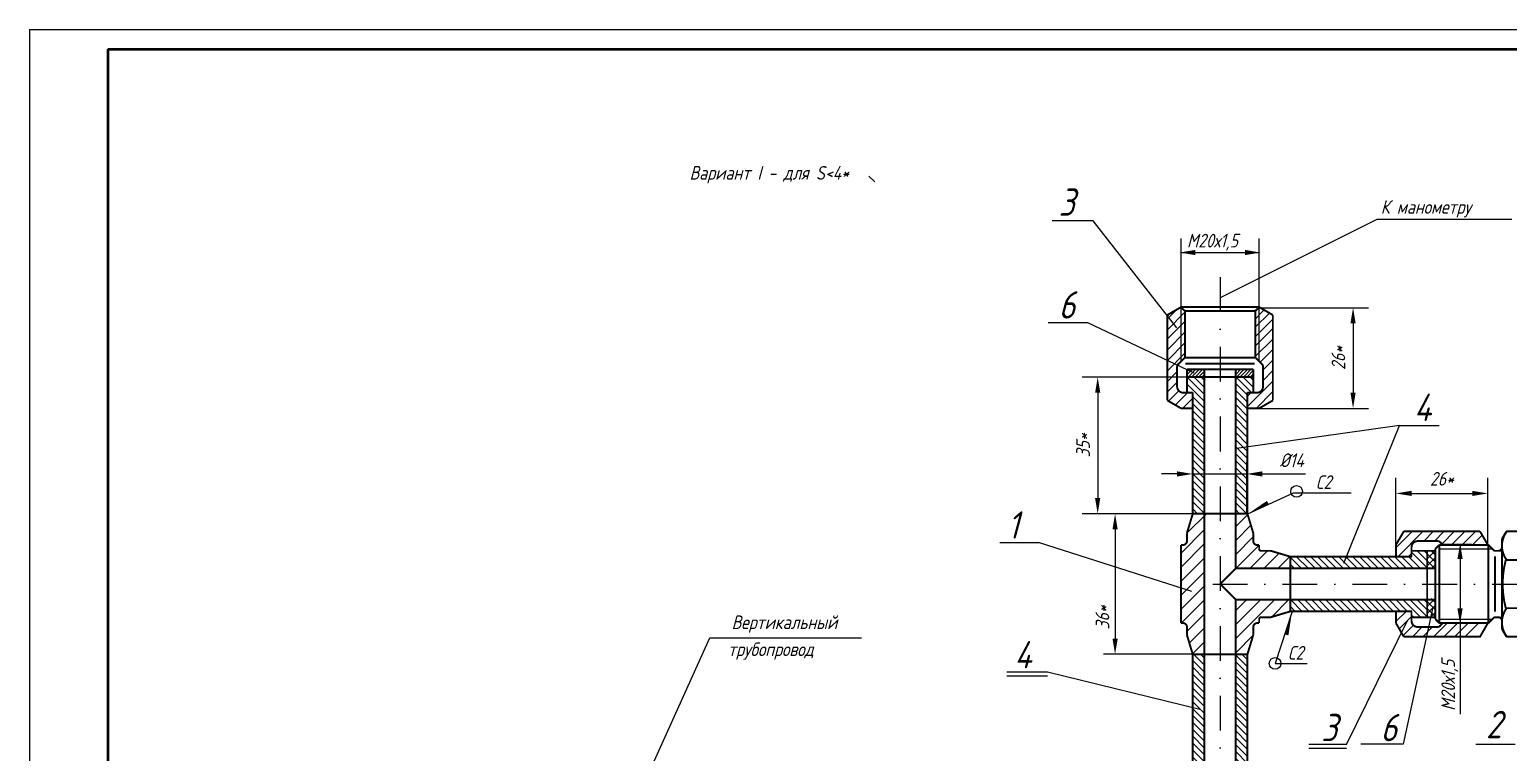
# Model space of a CAD drawing. Header units: inches. Extents: x 0 to 1942, y 0 to 841.
# Drawn here: x 0 to 378.5, y 655.9 to 841 of the extents above; entities that cross this region are included whole.
import ezdxf
from ezdxf.enums import TextEntityAlignment as Align

# ---------------------------------------------------------------- set-up
doc = ezdxf.new("R2010")
doc.units = ezdxf.units.IN
doc.header["$LTSCALE"] = 0.7
doc.header["$MEASUREMENT"] = 0
doc.linetypes.add('DASHDOT', pattern=[25.4, 12.7, -6.35, 0, -6.35])
doc.styles.add('ROMANC', font='romanc', dxfattribs={"width": 0.8, "oblique": 15, "height": 3.5})
doc.styles.get("Standard").update_dxf_attribs({"font": 'romand.shx', "width": 0.8, "oblique": 15, "height": 3.5})
doc.dimstyles.get("Standard").update_dxf_attribs({"dimtxt": 3.5, "dimasz": 4, "dimexe": 4, "dimexo": 0, "dimgap": 2, "dimtad": 1, "dimdec": 0, "dimdsep": 46, "dimtxsty": 'Standard', "dimcen": 0.09, "dimadec": 0, "dimazin": 0, "dimtfac": 1, "dimtdec": 0, "dimtmove": 0, "dimatfit": 3, "dimfxl": 0, "dimtolj": 1, "dimtzin": 0, "dimlwd": 25, "dimlwe": 25, "dimarcsym": 0})

# ---------------------------------------------------------------- blocks, each defined once
blk = doc.blocks.new('*X140')
at = {"color": 0}
for p, q in [((659.41, 734.85), (661.46, 736.89)), ((659.41, 736.65), (659.66, 736.89)), ((661.53, 734), (659.41, 736.12)), ((659.41, 733.05), (661.53, 735.17)), ((661.53, 735.79), (660.44, 736.89)), ((661.35, 732.39), (659.41, 734.32)), ((659.55, 732.39), (659.41, 732.52)), ((660.55, 732.39), (661.53, 733.38))]:
    blk.add_line(p, q, dxfattribs=at)
blk = doc.blocks.new('*D371')
at = {"color": 0, "lineweight": 25}
for p, q in [((314.98, 769.77), (342.77, 769.77)), ((338.77, 765.77), (338.77, 747.99)), ((314.74, 743.99), (342.77, 743.99))]:
    blk.add_line(p, q, dxfattribs=at)
for points in [[(338.11, 765.77), (339.44, 765.77), (338.77, 769.77)], [(338.11, 747.99), (339.44, 747.99), (338.77, 743.99)]]:
    blk.add_solid(points, dxfattribs=at)
at = {"layer": 'DEFPOINTS', "color": 0, "lineweight": 25}
for p in [(314.98, 769.77), (314.74, 743.99), (338.77, 743.99)]:
    blk.add_point(p, dxfattribs=at)
at = {"color": 0, "lineweight": 25, "insert": (335.02, 756.88), "char_height": 3.5, "attachment_point": 5, "rotation": 90}
blk.add_mtext('\\A1;26*', dxfattribs=at)
blk = doc.blocks.new('*D372')
at = {"color": 0, "lineweight": 25}
for p, q in [((296.24, 751.99), (269.41, 751.99)), ((273.41, 747.99), (273.41, 720.99)), ((297.74, 716.99), (269.41, 716.99))]:
    blk.add_line(p, q, dxfattribs=at)
for points in [[(272.74, 747.99), (274.07, 747.99), (273.41, 751.99)], [(272.74, 720.99), (274.07, 720.99), (273.41, 716.99)]]:
    blk.add_solid(points, dxfattribs=at)
at = {"layer": 'DEFPOINTS', "color": 0, "lineweight": 25}
for p in [(296.24, 751.99), (273.41, 716.99), (297.74, 716.99)]:
    blk.add_point(p, dxfattribs=at)
at = {"color": 0, "lineweight": 25, "insert": (269.66, 734.49), "char_height": 3.5, "attachment_point": 5, "rotation": 90}
blk.add_mtext('\\A1;35*', dxfattribs=at)
blk = doc.blocks.new('*D390')
at = {"color": 0, "lineweight": 25}
for p, q in [((349.74, 708.23), (349.74, 726.2)), ((373.29, 708.99), (373.29, 726.2)), ((353.74, 722.2), (369.29, 722.2))]:
    blk.add_line(p, q, dxfattribs=at)
for points in [[(353.74, 722.87), (353.74, 721.54), (349.74, 722.2)], [(369.29, 722.87), (369.29, 721.54), (373.29, 722.2)]]:
    blk.add_solid(points, dxfattribs=at)
at = {"layer": 'DEFPOINTS', "color": 0, "lineweight": 25}
for p in [(373.29, 722.2), (349.74, 708.23), (373.29, 708.99)]:
    blk.add_point(p, dxfattribs=at)
at = {"color": 0, "lineweight": 25, "insert": (361.51, 725.95), "char_height": 3.5, "attachment_point": 5}
blk.add_mtext('\\A1;26*', dxfattribs=at)

msp = doc.modelspace()

# ---------------------------------------------------------------- hatches: boundary and pattern name
at = {"lineweight": 25}
h = msp.add_hatch(dxfattribs=at)
h.set_pattern_fill('ANSI31', color=256, scale=5, style=0)
h.set_pattern_definition([(45, (-1374.6666, -144.95737), (-0.44194174, 0.44194174), [])])
h.paths.add_polyline_path([(300.74, 753.99), (296.24, 753.99), (296.24, 751.99), (300.74, 751.99)])
h.paths.add_polyline_path([(313.24, 753.99), (308.74, 753.99), (308.74, 751.99), (313.24, 751.99)])
h = msp.add_hatch(dxfattribs=at)
h.set_pattern_fill('ANSI31', color=256, scale=10, angle=90, style=0)
h.set_pattern_definition([(135, (-889.3834, -201.7328), (-0.8838835, -0.8838835), [])])
h.paths.add_polyline_path([(300.74, 680.99), (297.74, 680.99), (297.74, 649.99), (296.24, 649.99), (296.24, 646.77), (297.01, 645.99), (300.74, 645.99)])
h.paths.add_polyline_path([(308.74, 645.99), (313.24, 645.99), (313.24, 649.52), (312.77, 649.99), (311.74, 649.99), (311.74, 680.99), (308.74, 680.99)])

# ---------------------------------------------------------------- linework, layer by layer
for p, q in [((0, 841), (0, 0)), ((0, 841), (594, 841)), ((304.86, 772.41), (344.93, 792.43)), ((344.93, 792.43), (379.43, 792.43)), ((294.74, 757.15), (294.74, 763.96)), ((294.74, 757.18), (294.74, 763.96)), ((294.74, 756), (294.74, 763.96)), ((314.74, 757.18), (314.74, 763.96)), ((314.74, 756.04), (314.74, 763.96)), ((311.84, 716.94), (323.5, 722.32)), ((323.5, 722.32), (338.27, 722.32)), ((297.74, 716.99), (304.74, 716.99)), ((297.74, 716.99), (311.74, 716.99)), ((300.74, 716.99), (300.74, 698.99)), ((311.74, 716.99), (304.74, 716.99)), ((360.86, 709.01), (359.86, 708.01)), ((359.86, 708.01), (359.86, 690)), ((359.86, 708.01), (359.86, 690)), ((359.86, 708.01), (359.86, 690)), ((359.86, 708.01), (359.86, 690)), ((359.86, 708.01), (359.86, 690)), ((359.92, 708.01), (359.92, 690)), ((359.92, 708.01), (359.92, 690)), ((359.92, 708.01), (359.92, 690)), ((359.92, 708.01), (359.92, 690)), ((359.92, 708.01), (359.92, 690)), ((359.92, 708.01), (359.92, 690)), ((359.92, 708.01), (359.92, 690)), ((360.86, 707.99), (373.42, 707.99)), ((361.92, 707.99), (374.42, 707.99)), ((362.92, 708.99), (373.42, 708.99)), ((374.92, 707.49), (373.42, 708.99)), ((373.42, 708.99), (373.42, 689)), ((374.42, 707.99), (374.42, 707.95)), ((374.42, 707.99), (374.42, 707.95)), ((376.92, 710.59), (376.92, 698.99)), ((322.74, 705.99), (322.74, 698.99)), ((374.92, 707.49), (376.92, 707.49)), ((375.1, 705.62), (375.1, 692.16)), ((294.74, 688.99), (294.74, 698.99)), ((322.74, 691.99), (322.74, 698.99)), ((376.92, 687.4), (376.92, 698.99)), ((323.12, 691.7), (318.82, 678.65)), ((360.86, 689), (359.86, 690)), ((360.86, 689.99), (374.42, 689.99)), ((361.92, 689.99), (373.42, 689.99)), ((361.94, 689.99), (374.42, 689.99)), ((362.92, 688.99), (373.42, 688.99)), ((374.92, 690.49), (373.42, 688.99)), ((374.42, 689.99), (374.42, 690.04)), ((374.92, 690.49), (376.92, 690.49)), ((376.92, 689.21), (376.92, 689.49)), ((297.74, 680.99), (311.74, 680.99)), ((318.84, 678.62), (327.07, 678.62))]:
    msp.add_line(p, q)
at = {"lineweight": 50}
for q in [(20, 5), (589, 836)]:
    msp.add_line((20, 836), q, dxfattribs=at)
at = {"lineweight": 25}
for p, q in [((214.81, 803.49), (216.4, 802)), ((272.25, 791.99), (261.73, 791.99)), ((293.67, 764.57), (272.25, 791.99)), ((270.86, 765.91), (260.77, 765.91)), ((298.1, 753), (270.86, 765.91)), ((350.7, 739.56), (308.91, 733.7)), ((336.38, 704.36), (350.7, 739.56)), ((350.7, 739.56), (360.8, 739.56)), ((258.55, 709.55), (248.37, 709.55)), ((297.51, 697.06), (258.55, 709.55)), ((359.16, 693.03), (351.63, 658.01)), ((337.06, 657.87), (352.67, 689.66)), ((152.64, 637.58), (174.14, 685.17)), ((174.14, 685.17), (212.91, 685.17)), ((260.58, 676.42), (250.12, 676.42)), ((260.58, 675.42), (250.12, 675.42)), ((299.55, 666.83), (260.58, 676.42)), ((337.06, 657.87), (327.44, 657.87)), ((337.06, 656.87), (327.44, 656.87)), ((351.63, 658.01), (340.73, 658.01)), ((380.26, 657.87), (370.17, 657.87))]:
    msp.add_line(p, q, dxfattribs=at)
at = {"color": 0, "linetype": 'ByBlock'}
for p, q in [((294.74, 763.96), (294.74, 787.45)), ((314.74, 763.96), (314.74, 787.45)), ((294.74, 783.9), (314.74, 783.9)), ((294.74, 756), (294.74, 763.42)), ((293.74, 727.19), (289.74, 727.19)), ((297.74, 716.35), (297.74, 730.19)), ((297.74, 727.19), (311.55, 727.19)), ((311.55, 716.99), (311.55, 730.19)), ((315.55, 727.19), (319.55, 727.19)), ((319.55, 727.19), (326.58, 727.19)), ((297.74, 716.99), (274.86, 716.99)), ((277.86, 712.99), (277.86, 684.99)), ((361.53, 709.24), (369.17, 709.24)), ((366.17, 709.24), (366.17, 688.99)), ((361.75, 688.99), (369.17, 688.99)), ((366.17, 688.99), (366.17, 665.69)), ((297.74, 680.99), (274.86, 680.99))]:
    msp.add_line(p, q, dxfattribs=at)
at = {"linetype": 'DASHDOT'}
for p, q in [((304.74, 777.62), (304.74, 330.69)), ((302.86, 698.99), (466.12, 698.99))]:
    msp.add_line(p, q, dxfattribs=at)
at = {"color": 0}
for p, q in [((291.24, 766.9), (293.58, 769.24)), ((291.24, 764.13), (295.74, 768.63)), ((313.74, 766.86), (315.89, 769.01)), ((314.74, 769.56), (314.96, 769.78)), ((291.24, 767.62), (291.88, 768.26)), ((291.24, 761.75), (295.74, 766.25)), ((313.74, 764.78), (317.36, 768.4)), ((313.74, 762.3), (318.24, 766.8)), ((291.24, 758.97), (295.74, 763.47)), ((313.74, 759.92), (318.24, 764.42)), ((313.74, 757.23), (318.24, 761.73)), ((291.24, 756.28), (295.74, 760.78)), ((291.24, 753.59), (295.74, 758.09)), ((314.99, 755.79), (318.24, 759.03)), ((291.24, 750.89), (293.74, 753.39)), ((315.74, 753.84), (318.24, 756.34)), ((315.74, 751.14), (318.24, 753.64)), ((291.24, 748.2), (293.74, 750.7)), ((296.24, 750.26), (300.74, 745.76)), ((296.3, 751.99), (300.74, 747.55)), ((298.1, 751.99), (300.74, 749.35)), ((299.89, 751.99), (300.74, 751.15)), ((308.74, 750.33), (311.74, 747.33)), ((308.87, 751.99), (312.87, 747.99)), ((310.67, 751.99), (313.24, 749.42)), ((311.74, 744.45), (318.24, 750.95)), ((312.47, 751.99), (313.24, 751.22)), ((291.57, 745.83), (294.2, 748.47)), ((293.28, 744.84), (296.42, 747.99)), ((295.12, 743.99), (297.74, 746.62)), ((296.24, 748.46), (296.71, 747.99)), ((297.74, 746.96), (300.74, 743.96)), ((308.74, 748.53), (311.74, 745.53)), ((308.74, 746.74), (311.74, 743.74)), ((311.74, 747.14), (312.59, 747.99)), ((313.98, 743.99), (318.24, 748.26)), ((297.74, 745.17), (300.74, 742.17)), ((297.74, 743.37), (300.74, 740.37)), ((308.74, 744.94), (311.74, 741.94)), ((308.74, 743.15), (311.74, 740.15)), ((297.74, 741.57), (300.74, 738.57)), ((297.74, 739.78), (300.74, 736.78)), ((308.74, 741.35), (311.74, 738.35)), ((308.74, 739.55), (311.74, 736.55)), ((297.74, 737.98), (300.74, 734.98)), ((297.74, 736.19), (300.74, 733.19)), ((297.74, 734.39), (300.74, 731.39)), ((308.74, 737.76), (311.74, 734.76)), ((308.74, 735.96), (311.74, 732.96)), ((297.74, 732.59), (300.74, 729.59)), ((297.74, 730.8), (300.74, 727.8)), ((308.74, 734.17), (311.74, 731.17)), ((308.74, 732.37), (311.74, 729.37)), ((297.74, 729), (300.74, 726)), ((297.74, 727.21), (300.74, 724.21)), ((308.74, 730.57), (311.74, 727.57)), ((308.74, 728.78), (311.74, 725.78)), ((308.74, 726.98), (311.74, 723.98)), ((297.74, 725.41), (300.74, 722.41)), ((297.74, 723.61), (300.74, 720.61)), ((308.74, 725.19), (311.74, 722.19)), ((308.74, 723.39), (311.74, 720.39)), ((297.74, 721.82), (300.74, 718.82)), ((297.74, 720.02), (300.74, 717.02)), ((308.74, 721.59), (311.74, 718.59)), ((308.74, 719.8), (311.55, 716.99)), ((296.25, 712.02), (301.22, 716.99)), ((297.74, 718.23), (298.97, 716.99)), ((308.74, 718), (309.75, 716.99)), ((308.74, 713.74), (311.8, 716.8)), ((294.74, 706.92), (300.74, 712.92)), ((308.74, 710.15), (312.63, 714.03)), ((349.74, 708.23), (354, 712.49)), ((350.2, 705.99), (356.7, 712.49)), ((356.89, 709.99), (359.39, 712.49)), ((359.59, 709.99), (362.09, 712.49)), ((361.53, 709.24), (364.78, 712.49)), ((363.98, 708.99), (367.48, 712.49)), ((366.67, 708.99), (370.17, 712.49)), ((294.74, 703.33), (300.74, 709.33)), ((308.74, 706.55), (313.24, 711.05)), ((308.77, 702.99), (314.74, 708.96)), ((369.36, 708.99), (371.85, 711.49)), ((369.36, 708.99), (369.58, 709.21)), ((294.74, 699.74), (300.74, 705.74)), ((312.36, 702.99), (316.86, 707.49)), ((315.95, 702.99), (319.83, 706.87)), ((319.55, 702.99), (322.59, 706.04)), ((325.55, 702.99), (322.74, 705.8)), ((327.34, 702.99), (324.34, 705.99)), ((329.14, 702.99), (326.14, 705.99)), ((330.93, 702.99), (327.93, 705.99)), ((332.73, 702.99), (329.73, 705.99)), ((334.53, 702.99), (331.53, 705.99)), ((336.32, 702.99), (333.32, 705.99)), ((338.12, 702.99), (335.12, 705.99)), ((339.91, 702.99), (336.91, 705.99)), ((341.71, 702.99), (338.71, 705.99)), ((343.51, 702.99), (340.51, 705.99)), ((345.3, 702.99), (342.3, 705.99)), ((347.1, 702.99), (344.1, 705.99)), ((348.89, 702.99), (345.89, 705.99)), ((350.69, 702.99), (347.69, 705.99)), ((352.49, 702.99), (349.49, 705.99)), ((354.28, 702.99), (351.28, 705.99)), ((352.89, 705.99), (353.74, 706.84)), ((356.08, 702.99), (353.08, 705.99)), ((357.74, 703.13), (353.74, 707.13)), ((357.74, 704.92), (355.17, 707.49)), ((357.74, 706.72), (356.97, 707.49)), ((294.74, 696.15), (300.74, 702.15)), ((323.75, 702.99), (322.74, 704)), ((294.74, 692.55), (300.74, 698.55)), ((294.77, 688.99), (300.74, 694.96)), ((308.74, 685), (318.73, 694.99)), ((308.74, 692.19), (311.55, 694.99)), ((308.74, 688.59), (315.14, 694.99)), ((317.86, 690.53), (322.32, 694.99)), ((322.32, 694.99), (322.74, 695.41)), ((323.97, 691.99), (322.74, 693.23)), ((325.77, 691.99), (322.77, 694.99)), ((327.57, 691.99), (324.57, 694.99)), ((329.36, 691.99), (326.36, 694.99)), ((331.16, 691.99), (328.16, 694.99)), ((332.95, 691.99), (329.95, 694.99)), ((334.75, 691.99), (331.75, 694.99)), ((336.55, 691.99), (333.55, 694.99)), ((338.34, 691.99), (335.34, 694.99)), ((340.14, 691.99), (337.14, 694.99)), ((341.93, 691.99), (338.93, 694.99)), ((343.73, 691.99), (340.73, 694.99)), ((345.53, 691.99), (342.53, 694.99)), ((347.32, 691.99), (344.32, 694.99)), ((349.12, 691.99), (346.12, 694.99)), ((350.91, 691.99), (347.91, 694.99)), ((352.71, 691.99), (349.71, 694.99)), ((356.01, 690.49), (351.51, 694.99)), ((357.74, 690.55), (353.3, 694.99)), ((357.74, 692.35), (355.1, 694.99)), ((357.74, 694.15), (356.89, 694.99)), ((296.24, 686.87), (300.74, 691.37)), ((349.74, 689.37), (352.36, 691.99)), ((350.59, 687.53), (353.74, 690.67)), ((354.21, 690.49), (353.74, 690.96)), ((359.33, 685.49), (362.83, 688.99)), ((362.03, 685.49), (365.53, 688.99)), ((364.72, 685.49), (368.22, 688.99)), ((367.42, 685.49), (370.92, 688.99)), ((296.87, 683.9), (300.74, 687.78)), ((308.74, 681.41), (313.2, 685.87)), ((351.58, 685.82), (354.21, 688.46)), ((353.95, 685.49), (356.45, 687.99)), ((356.64, 685.49), (359.14, 687.99)), ((297.7, 681.14), (300.74, 684.19)), ((308.32, 680.99), (308.74, 681.41))]:
    msp.add_line(p, q, dxfattribs=at)
at = {"linetype": 'Continuous'}
msp.add_line((360.86, 709.01), (360.86, 688.99), dxfattribs=at)
at = {"const_width": 0.5}
for points in [[(294.89, 770), (291.24, 767.89)], [(294.74, 769.91), (314.74, 769.91)], [(294.74, 769.91), (295.74, 768.91)], [(295.74, 768.91), (313.74, 768.91)], [(295.74, 757), (295.74, 768.91)], [(314.74, 769.91), (313.74, 768.91)], [(313.74, 757), (313.74, 768.91)], [(314.59, 770), (318.24, 767.89)], [(291.24, 746.02), (291.24, 767.89)], [(318.24, 746.01), (318.24, 767.89)], [(294.03, 755.3), (295.74, 757)], [(295.74, 757), (313.77, 757)], [(315.45, 755.33), (313.74, 757.04)], [(293.74, 749.59), (293.74, 754.62)], [(295.86, 755.45), (313.58, 755.45)], [(313.24, 753.99), (296.24, 753.99)], [(296.24, 747.99), (296.24, 753.99)], [(300.74, 716.99), (300.74, 753.99)], [(308.74, 716.99), (308.74, 753.99)], [(313.24, 747.99), (313.24, 753.99)], [(315.74, 749.59), (315.74, 754.62)], [(313.24, 751.99), (296.24, 751.99)], [(294.75, 743.99), (291.24, 746.02)], [(297.74, 747.99), (295.34, 747.99)], [(297.74, 747.99), (296.24, 747.99)], [(297.74, 716.99), (297.74, 748.11)], [(311.74, 716.99), (311.74, 748.11)], [(314.14, 747.99), (311.74, 747.99)], [(313.24, 747.99), (311.74, 747.99)], [(314.74, 743.99), (318.24, 746.01)], [(297.74, 743.99), (294.75, 743.99)], [(314.74, 743.99), (311.74, 743.99)], [(297.74, 716.99), (296.24, 711.99)], [(297.74, 716.99), (311.74, 716.99)], [(297.74, 716.99), (311.74, 716.99)], [(297.74, 716.99), (311.74, 716.99)], [(297.74, 716.99), (311.74, 716.99)], [(297.74, 716.99), (311.74, 716.99)], [(311.74, 716.99), (297.74, 716.99)], [(300.74, 680.99), (300.74, 716.99)], [(308.74, 716.99), (308.74, 702.99)], [(311.74, 716.99), (313.24, 711.99)], [(296.24, 711.99), (296.24, 709.99)], [(313.24, 711.99), (313.24, 709.99)], [(349.74, 708.99), (351.76, 712.49)], [(351.76, 712.49), (371.27, 712.49)], [(373.38, 708.84), (371.27, 712.49)], [(376.92, 710.59), (378.03, 712.49)], [(378.03, 712.49), (384.82, 712.49)], [(294.74, 708.99), (294.74, 688.99)], [(294.74, 708.99), (295.24, 708.99)], [(314.24, 708.99), (314.74, 708.99)], [(314.74, 708.99), (314.74, 707.99)], [(349.74, 708.99), (349.74, 705.99)], [(353.74, 708.39), (353.74, 705.99)], [(355.34, 709.99), (360.37, 709.99)], [(360.84, 708.99), (359.86, 708.01)], [(359.86, 708.01), (359.86, 690)], [(360.86, 708.99), (373.42, 708.99)], [(361.08, 709.7), (361.79, 708.99)], [(374.78, 707.64), (373.42, 708.99)], [(373.42, 708.99), (373.42, 698.99)], [(376.92, 698.99), (376.92, 710.59)], [(315.24, 707.49), (317.74, 707.49)], [(322.74, 705.99), (317.74, 707.49)], [(322.74, 705.99), (322.74, 691.99)], [(322.74, 705.99), (353.86, 705.99)], [(322.74, 705.99), (322.74, 691.99)], [(353.74, 707.49), (359.86, 707.49)], [(353.74, 707.49), (353.74, 705.99)], [(357.74, 707.49), (357.74, 690.49)], [(375.1, 706.11), (375.1, 698.99)], [(375.13, 707.49), (375.92, 707.49)], [(377.87, 705.18), (384.97, 705.18)], [(308.74, 702.99), (304.74, 698.99)], [(308.74, 702.99), (322.74, 702.99)], [(322.74, 702.99), (359.86, 702.99)], [(304.74, 698.99), (308.74, 694.99)], [(373.42, 688.99), (373.42, 698.99)], [(375.1, 691.88), (375.1, 698.99)], [(376.92, 698.99), (376.92, 687.4)], [(308.74, 680.99), (308.74, 694.99)], [(308.74, 694.99), (322.74, 694.99)], [(322.74, 694.99), (359.86, 694.99)], [(377.87, 692.81), (384.97, 692.81)], [(294.74, 688.99), (295.24, 688.99)], [(314.24, 688.99), (314.74, 688.99)], [(314.74, 688.99), (314.74, 689.99)], [(315.24, 690.49), (317.74, 690.49)], [(322.74, 691.99), (317.74, 690.49)], [(322.74, 691.99), (353.86, 691.99)], [(349.74, 691.99), (349.74, 689)], [(349.74, 689), (351.77, 685.49)], [(353.74, 691.99), (353.74, 690.49)], [(353.74, 691.99), (353.74, 689.59)], [(353.74, 690.49), (359.86, 690.49)], [(360.86, 689), (359.86, 690)], [(360.84, 688.99), (359.86, 689.97)], [(360.86, 688.99), (373.42, 688.99)], [(361.05, 688.29), (361.75, 688.99)], [(362.9, 688.99), (373.42, 688.99)], [(373.38, 689.14), (371.27, 685.49)], [(374.78, 690.35), (373.42, 688.99)], [(374.78, 690.35), (373.42, 688.99)], [(375.13, 690.49), (375.92, 690.49)], [(375.13, 690.49), (375.92, 690.49)], [(376.92, 687.4), (376.92, 689.49)], [(296.24, 685.99), (296.24, 687.99)], [(297.74, 680.99), (296.24, 685.99)], [(311.74, 680.99), (313.24, 685.99)], [(313.24, 685.99), (313.24, 687.99)], [(351.77, 685.49), (371.43, 685.49)], [(355.34, 687.99), (360.37, 687.99)], [(376.92, 687.4), (378.03, 685.49)], [(376.92, 687.4), (378.03, 685.49)], [(378.03, 685.49), (384.82, 685.49)], [(378.03, 685.49), (384.82, 685.49)], [(297.74, 680.99), (311.74, 680.99)], [(297.74, 680.99), (297.74, 649.87)], [(300.74, 680.99), (300.74, 643.87)], [(308.74, 680.99), (308.74, 643.87)], [(311.74, 680.99), (311.74, 649.87)]]:
    msp.add_lwpolyline(points, dxfattribs=at)
for points in [[(293.74, 754.62, -0.198912), (294.03, 755.33, -0.198912)], [(315.45, 755.33, -0.198912), (315.74, 754.62, -0.198912)], [(295.34, 747.99, -0.414214), (293.74, 749.59, -0.414214)], [(315.74, 749.59, -0.414214), (314.14, 747.99, -0.414214)], [(378.17, 712.49, 0.337742), (378.08, 705.18, 0.337742)], [(295.24, 708.99, 0.414214), (296.24, 709.99, 0.414214)], [(313.24, 709.99, 0.414214), (314.24, 708.99, 0.414214)], [(314.74, 707.99, 0.414214), (315.24, 707.49, 0.414214)], [(355.34, 709.99, 0.414214), (353.74, 708.39, 0.414214)], [(361.08, 709.7, 0.198912), (360.37, 709.99, 0.198912)], [(374.78, 707.64, 0.198912), (375.13, 707.49, 0.198912)], [(375.92, 707.49, 0.414214), (376.92, 708.49, 0.414214)], [(377.87, 705.18, 0.065251), (377.06, 698.99, 0.065251)], [(377.87, 692.81, -0.065251), (377.06, 698.99, -0.065251)], [(378.17, 685.49, -0.337742), (378.08, 692.81, -0.337742)], [(296.24, 687.99, 0.414214), (295.24, 688.99, 0.414214)], [(314.24, 688.99, 0.414214), (313.24, 687.99, 0.414214)], [(315.24, 690.49, 0.414214), (314.74, 689.99, 0.414214)], [(353.74, 689.59, 0.414214), (355.34, 687.99, 0.414214)], [(374.78, 690.35, -0.198912), (375.13, 690.49, -0.198912)], [(375.13, 690.49, 0.198912), (374.78, 690.35, 0.198912)], [(375.92, 690.49, -0.414214), (376.92, 689.49, -0.414214)], [(376.92, 689.49, 0.414214), (375.92, 690.49, 0.414214)], [(360.37, 687.99, 0.198912), (361.08, 688.29, 0.198912)]]:
    msp.add_lwpolyline(points, format="xyb", dxfattribs=at)
for points in [[(311.84, 716.94, 0, 1, 0), (316.97, 719.85, 1, 1, 0)], [(323.12, 691.7, 0, 1, 0), (321.74, 685.96, 1, 1, 0)]]:
    msp.add_lwpolyline(points, format="xyseb")
at = {"linetype": 'Continuous', "const_width": 0.5}
for points in [[(360.86, 708.99), (360.86, 699)], [(360.86, 688.99), (360.86, 698.98)]]:
    msp.add_lwpolyline(points, dxfattribs=at)
for centre in [(324.31, 722.7), (318.82, 678.65)]:
    msp.add_circle(centre, 1.5)
at = {"color": 0, "linetype": 'ByBlock'}
for points in [[(298.4, 784.56), (298.4, 783.23), (294.4, 783.9)], [(311.08, 784.56), (311.08, 783.23), (315.08, 783.9)], [(293.74, 727.85), (293.74, 726.52), (297.74, 727.19)], [(315.55, 727.85), (315.55, 726.52), (311.55, 727.19)], [(277.2, 712.99), (278.53, 712.99), (277.86, 716.99)], [(365.5, 705.38), (366.84, 705.38), (366.17, 709.38)], [(365.5, 692.77), (366.84, 692.77), (366.17, 688.77)], [(277.2, 684.99), (278.53, 684.99), (277.86, 680.99)]]:
    msp.add_solid(points, dxfattribs=at)
at = {"layer": 'DEFPOINTS', "color": 0, "linetype": 'ByBlock'}
for p in [(314.74, 776.47), (294.74, 769.91), (304.74, 769.91), (314.74, 769.91), (294.74, 760.42), (294.74, 756), (314.99, 755.79), (311.55, 727.19), (297.74, 716.99), (297.74, 716.99), (297.74, 716.99), (297.74, 716.99), (297.74, 716.99), (297.74, 716.35), (300.74, 716.99), (300.74, 716.99), (308.74, 716.99), (308.74, 716.99), (311.55, 716.99), (311.74, 716.99), (311.74, 716.99), (311.74, 716.99), (311.74, 716.99), (296.25, 712.02), (296.25, 712.02), (313.24, 711.99), (313.6, 709.22), (314.74, 708.96), (315.24, 707.99), (359.86, 708.01), (359.86, 708.01), (361.53, 709.24), (376.92, 708.15), (314.92, 707.6), (317.74, 707.49), (322.74, 705.99), (322.74, 702.99), (294.74, 698.99), (360.65, 698.99), (360.65, 698.99), (322.74, 694.99), (359.86, 694.2), (360.65, 694.99), (314.74, 688.99), (317.86, 690.53), (322.74, 691.99), (359.86, 689.97), (359.86, 689.97), (359.87, 689.99), (361.75, 688.99), (366.17, 688.99), (376.92, 689.84), (296.24, 685.99), (313.45, 688.61), (314.24, 687.99), (277.86, 680.99), (297.74, 680.99), (315.49, 680.99)]:
    msp.add_point(p, dxfattribs=at)

# ---------------------------------------------------------------- block references
for p in [(-301.67, -29.4), (-301.67, -41.63)]:
    msp.add_blockref('*X140', p)

# ---------------------------------------------------------------- texts
at = {"color": 0, "linetype": 'ByBlock', "style": 'ROMANC', "oblique": 15, "width": 0.8}
msp.add_text('%%C14', height=3.5, dxfattribs=at).set_placement((323.11, 730.69), align=Align.MIDDLE_CENTER)
msp.add_text('36*', height=3.5, rotation=90, dxfattribs=at).set_placement((274.63, 690.41), align=Align.MIDDLE_CENTER)
at = {"lineweight": 25, "char_height": 3.5, "attachment_point": 1}
for s, insert, width in [('Вариант I - для S<4*', (168.94, 806.05), 62.4197), ('К манометру', (345.87, 797.32), 44.6012), ('М20х1,5', (296.26, 788.69), 35.6639), ('С2', (329.26, 726.84), 15.4142), ('Вертикальный  ', (179.71, 690.95), 77.5752), ('трубопровод', (178.78, 684.03), 77.5752), ('С2', (322.1, 683.13), 15.4142)]:
    msp.add_mtext(s, dxfattribs=dict(at, insert=insert, width=width))
at = {"lineweight": 35, "char_height": 7, "width": 25.8231, "attachment_point": 1}
for s, insert in [('3', (263.39, 800.31)), ('6', (263.39, 773.99)), ('4', (354.35, 747.75)), ('1', (250.3, 717.62)), ('4', (252.05, 684.39)), ('2', (372.82, 666.5)), ('3', (330.62, 665.73)), ('6', (345.79, 665.73))]:
    msp.add_mtext(s, dxfattribs=dict(at, insert=insert))
at = {"lineweight": 25, "insert": (361.38, 666.52), "char_height": 3.5, "width": 34.3225, "attachment_point": 1, "rotation": 90}
msp.add_mtext('М20х1,5', dxfattribs=at)

# ---------------------------------------------------------------- dimensions: what is measured, and where the dimension line sits
at = {"lineweight": 25}
for base, p1, p2, text, picture, middle in [((338.77, 743.99), (314.98, 769.77), (314.74, 743.99), '26*', '*D371', (335.02, 756.88)), ((273.41, 716.99), (296.24, 751.99), (297.74, 716.99), '35*', '*D372', (269.66, 734.49))]:
    dim = msp.add_linear_dim(base=base, p1=p1, p2=p2, angle=90, text=text, dimstyle='Standard', dxfattribs=at)
    dim.commit()
    dim.dimension.update_dxf_attribs({"geometry": picture, "text_midpoint": middle})
dim = msp.add_linear_dim(base=(373.29, 722.2), p1=(349.74, 708.23), p2=(373.29, 708.99), text='26*', dimstyle='Standard', dxfattribs=at)
dim.commit()
dim.dimension.update_dxf_attribs({"geometry": '*D390', "text_midpoint": (361.51, 725.95)})

doc.saveas('drawing.dxf')
